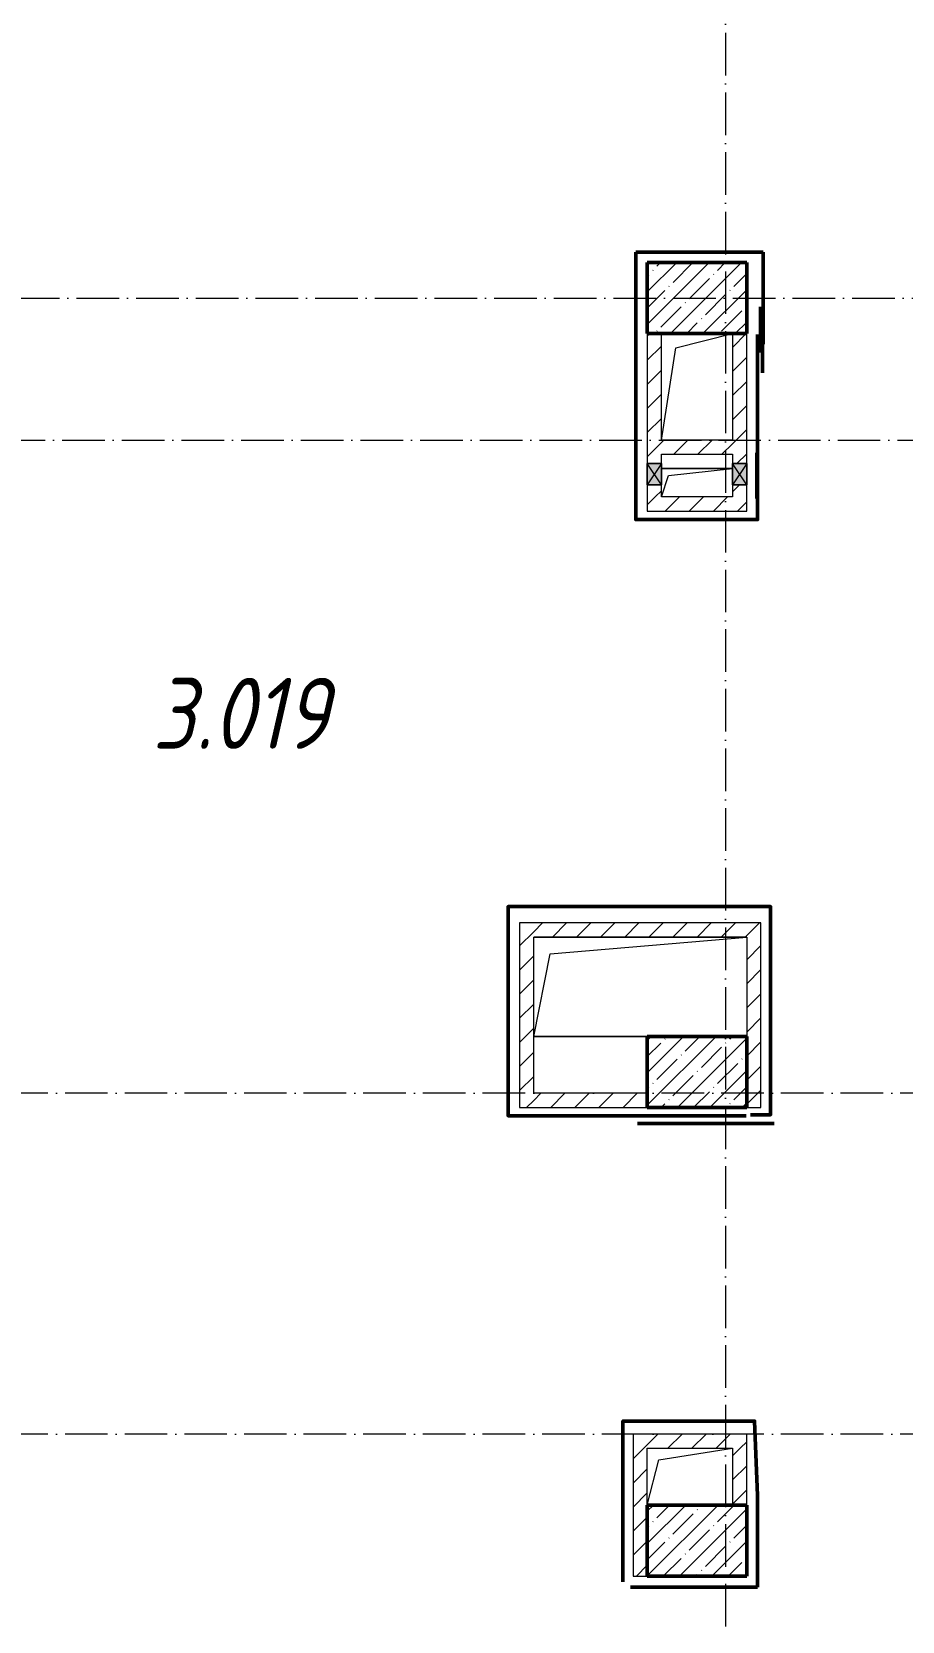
# Model space of a CAD drawing. Header units: millimetres. Extents: x -213536 to 1564669, y -45299 to 942238.
# Drawn here: x 633937 to 640066, y 352545 to 363738 of the extents above; entities that cross this region are included whole.
import ezdxf

# ---------------------------------------------------------------- set-up
doc = ezdxf.new("R2010")
doc.units = ezdxf.units.MM
doc.linetypes.add('50_200_ШТРИХ_1Т_ш5_п1_п1_', pattern=[700, 500, -100, 0, -100])
for name, color, linetype, lineweight in [('8.1)', 2, 'Continuous', 50), ('8.2)', 3, 'Continuous', 50), ('8.3)', 5, 'Continuous', 50), ('8.4)', 6, 'Continuous', 50), ('A-DETL-GENF-OTLN', 7, 'Continuous', 9), ('A-FLOR-____-OTLN', 7, 'Continuous', 9), ('A-GENM-____-OTLN', 7, 'Continuous', 9), ('A-GLAZ-____-OTLN', 7, 'Continuous', 9), ('A-WALL-____-PATT-1', 7, 'Continuous', 9), ('A-WALL-FNSH-MCUT-1', 7, 'Continuous', 9), ('S-COLS-____-MCUT', 7, 'Continuous', 50), ('S-COLS-____-OTLN', 7, 'Continuous', 9), ('S-GRID-____-OTLN-1', 7, '50_200_ШТРИХ_1Т_ш5_п1_п1_', 9), ('Марки помещений', 7, 'Continuous', 9)]:
    doc.layers.add(name, color=color, linetype=linetype, lineweight=lineweight)
doc.styles.add('ISOCPEUR_I_2', font='isocpeui.ttf', dxfattribs={"width": 0.85, "height": 2.3})
pattern_1 = [(45, (549721.47, 286281.11), (-84.85281, 84.85281), [])]

# ---------------------------------------------------------------- blocks, each defined once
blk = doc.blocks.new('BSC_Колонна _Прямоугольная - 500х700-V130-АР1_План отверстий 3 этажа в осях 1-64_Ю-ЯЯ')
at = {"layer": 'S-COLS-____-OTLN'}
h = blk.add_hatch(dxfattribs=at)
h.set_pattern_fill('FP_135', color=256, style=0, pattern_type=2)
h.set_pattern_definition([(315, (-66831.04, 88900), (114.04925, 114.04925), []), (315, (-66831.04, 88785.95), (114.04925, 114.04925), [201.613, -40.323, 3.353, -36.97])])
h.paths.add_polyline_path([(-250, -350), (250, -350), (250, 350), (-250, 350)], flags=0)
at = {"layer": 'S-COLS-____-MCUT'}
for p, q in [((250, 350), (-250, 350)), ((-250, 350), (-250, -350)), ((250, -350), (250, 350)), ((-250, -350), (250, -350))]:
    blk.add_line(p, q, dxfattribs=at)
blk = doc.blocks.new('BSC_Колонна _Прямоугольная - 500х700-V133-АР1_План отверстий 3 этажа в осях 1-64_Ю-ЯЯ')
at = {"layer": 'S-COLS-____-OTLN'}
h = blk.add_hatch(dxfattribs=at)
h.set_pattern_fill('FP_138', color=256, style=0, pattern_type=2)
h.set_pattern_definition([(315, (-70131.04, 88900), (114.04925, 114.04925), []), (315, (-70131.04, 88785.95), (114.04925, 114.04925), [201.613, -40.323, 3.353, -36.97])])
h.paths.add_polyline_path([(-250, -350), (250, -350), (250, 350), (-250, 350)], flags=0)
at = {"layer": 'S-COLS-____-MCUT'}
for p, q in [((250, 350), (-250, 350)), ((-250, 350), (-250, -350)), ((250, -350), (250, 350)), ((-250, -350), (250, -350))]:
    blk.add_line(p, q, dxfattribs=at)
blk = doc.blocks.new('BSC_Колонна _Прямоугольная - 500х700-V136-АР1_План отверстий 3 этажа в осях 1-64_Ю-ЯЯ')
at = {"layer": 'S-COLS-____-OTLN'}
h = blk.add_hatch(dxfattribs=at)
h.set_pattern_fill('FP_141', color=256, style=0, pattern_type=2)
h.set_pattern_definition([(315, (-75581.04, 88900), (114.04925, 114.04925), []), (315, (-75581.04, 88785.95), (114.04925, 114.04925), [201.613, -40.323, 3.353, -36.97])])
h.paths.add_polyline_path([(-250, -350), (250, -350), (250, 350), (-250, 350)], flags=0)
at = {"layer": 'S-COLS-____-MCUT'}
for p, q in [((250, 350), (-250, 350)), ((-250, 350), (-250, -350)), ((250, -350), (250, 350)), ((-250, -350), (250, -350))]:
    blk.add_line(p, q, dxfattribs=at)
blk = doc.blocks.new('AR_Отверстие прямоугольное _в плите_ - AR_Отверстие прямоугольное _в плите_-30552529-АР1_План отверстий 3 этажа в осях 1-64_Ю-ЯЯ')
at = {"layer": 'A-GENM-____-OTLN'}
for p, q in [((-150, 275), (250, 375)), ((-250, -375), (-150, 275))]:
    blk.add_line(p, q, dxfattribs=at)
blk = doc.blocks.new('AR_Отверстие прямоугольное _в плите_ - AR_Отверстие прямоугольное _в плите_-30552531-АР1_План отверстий 3 этажа в осях 1-64_Ю-ЯЯ')
at = {"layer": 'A-GENM-____-OTLN'}
for p, q in [((-300, -200), (-220, 120)), ((-220, 120), (300, 200))]:
    blk.add_line(p, q, dxfattribs=at)
blk = doc.blocks.new('AR_Отверстие прямоугольное _в плите_ - AR_Отверстие прямоугольное _в плите_-V192-АР1_План отверстий 3 этажа в осях 1-64_Ю-ЯЯ')
at = {"layer": 'A-GENM-____-OTLN'}
for p, q in [((250, 100), (-250, 100)), ((-250, -100), (-200, 50)), ((-200, 50), (250, 100))]:
    blk.add_line(p, q, dxfattribs=at)
blk = doc.blocks.new('AR_Отверстие прямоугольное _в плите_ - AR_Отверстие прямоугольное _в плите_-30552737-АР1_План отверстий 3 этажа в осях 1-64_Ю-ЯЯ')
at = {"layer": 'A-GENM-____-OTLN'}
for p, q in [((750, 350), (-750, 350)), ((-633, 233), (750, 350)), ((-750, -350), (-633, 233)), ((-750, -350), (50, -350))]:
    blk.add_line(p, q, dxfattribs=at)
blk = doc.blocks.new('AR_Отверстие прямоугольное _в стене__БезПР - AR_Отверстие прямоугольное _в стене__БезПР-36428168-АР1_План отверстий 3 этажа в осях 1-64_Ю-ЯЯ')
at = {"layer": 'A-GLAZ-____-OTLN'}
blk.add_hatch(color=256, dxfattribs=at).paths.add_polyline_path([(75, -50), (75, 50), (-75, 50), (-75, -50)], flags=0)
at = {"layer": 'A-DETL-GENF-OTLN'}
for p, q in [((-75, -50), (-75, 50)), ((-75, 50), (75, 50)), ((75, 50), (-75, -50)), ((-75, 50), (75, -50)), ((75, 50), (-75, 50)), ((-75, 50), (-75, -50)), ((75, 50), (75, -50)), ((75, -50), (75, 50)), ((75, -50), (-75, -50)), ((-75, -50), (75, -50))]:
    blk.add_line(p, q, dxfattribs=at)

msp = doc.modelspace()

# ---------------------------------------------------------------- hatches: boundary and pattern name
at = {"layer": 'A-WALL-____-PATT-1'}
h = msp.add_hatch(dxfattribs=at)
h.set_pattern_fill('FP_7', color=256, style=0, pattern_type=2)
h.set_pattern_definition(pattern_1)
h.paths.add_polyline_path([(638271.5, 360462.2), (638371.5, 360462.2), (638371.5, 360547.2), (638271.5, 360547.2)], flags=0)
h.paths.add_polyline_path([(638330.2, 360697.2), (638371.5, 360697.2), (638371.5, 361612.2), (638271.5, 361612.2), (638271.5, 360697.2)], flags=0)
h = msp.add_hatch(dxfattribs=at)
h.set_pattern_fill('FP_7', color=256, style=0, pattern_type=2)
h.set_pattern_definition(pattern_1)
h.paths.add_polyline_path([(638871.5, 360462.2), (638971.5, 360462.2), (638971.5, 360547.2), (638871.5, 360547.2)], flags=0)
h.paths.add_polyline_path([(638871.5, 360697.2), (638971.5, 360697.2), (638971.5, 361612.2), (638871.5, 361612.2), (638871.5, 360762.2)], flags=0)
h = msp.add_hatch(dxfattribs=at)
h.set_pattern_fill('FP_7', color=256, style=0, pattern_type=2)
h.set_pattern_definition(pattern_1)
h.paths.add_polyline_path([(638871.5, 360762.2), (638871.5, 360862.2), (638371.5, 360862.2), (638371.5, 360762.2)], flags=0)
h = msp.add_hatch(dxfattribs=at)
h.set_pattern_fill('FP_7', color=256, style=0, pattern_type=2)
h.set_pattern_definition(pattern_1)
h.paths.add_polyline_path([(638971.5, 360362.2), (638971.5, 360462.2), (638271.5, 360462.2), (638271.5, 360362.2)], flags=0)
h = msp.add_hatch(dxfattribs=at)
h.set_pattern_fill('FP_7', color=256, style=0, pattern_type=2)
h.set_pattern_definition(pattern_1)
h.paths.add_polyline_path([(637371.5, 356162.2), (637471.5, 356162.2), (637471.5, 357462.2), (637371.5, 357462.2)], flags=0)
h = msp.add_hatch(dxfattribs=at)
h.set_pattern_fill('FP_7', color=256, style=0, pattern_type=2)
h.set_pattern_definition(pattern_1)
h.paths.add_polyline_path([(638971.5, 357362.2), (639071.5, 357362.2), (639071.5, 357462.2), (637471.5, 357462.2), (637471.5, 357362.2), (638080.7, 357362.2)], flags=0)
h = msp.add_hatch(dxfattribs=at)
h.set_pattern_fill('FP_7', color=256, style=0, pattern_type=2)
h.set_pattern_definition(pattern_1)
h.paths.add_polyline_path([(639071.5, 356162.2), (639071.5, 357362.2), (638971.5, 357362.2), (638971.5, 356162.2)], flags=0)
h = msp.add_hatch(dxfattribs=at)
h.set_pattern_fill('FP_7', color=256, style=0, pattern_type=2)
h.set_pattern_definition(pattern_1)
h.paths.add_polyline_path([(638271.5, 356162.2), (638271.5, 356262.2), (637471.5, 356262.2), (637471.5, 356162.2), (638080.7, 356162.2)], flags=0)
h = msp.add_hatch(dxfattribs=at)
h.set_pattern_fill('FP_7', color=256, style=0, pattern_type=2)
h.set_pattern_definition(pattern_1)
h.paths.add_polyline_path([(638871.5, 353762.2), (638971.5, 353762.2), (638971.5, 353862.2), (638171.5, 353862.2), (638171.5, 353762.2), (638271.5, 353762.2)], flags=0)
h = msp.add_hatch(dxfattribs=at)
h.set_pattern_fill('FP_7', color=256, style=0, pattern_type=2)
h.set_pattern_definition(pattern_1)
h.paths.add_polyline_path([(638271.5, 352862.2), (638271.5, 353762.2), (638171.5, 353762.2), (638171.5, 352862.2)], flags=0)
h = msp.add_hatch(dxfattribs=at)
h.set_pattern_fill('FP_7', color=256, style=0, pattern_type=2)
h.set_pattern_definition(pattern_1)
h.paths.add_polyline_path([(638971.5, 353362.2), (638971.5, 353762.2), (638871.5, 353762.2), (638871.5, 353362.2)], flags=0)

# ---------------------------------------------------------------- linework, layer by layer
at = {"layer": '8.1)', "lineweight": 50}
for points in [[(638189.9, 361521.5), (638189.9, 361842.6)], [(639068.8, 361479.1), (639068.8, 361800.2)], [(638189.7, 360495.8), (638189.7, 360816.8)], [(639042, 360450.6), (639042, 360771.7)], [(638202.5, 356050.4), (639164.2, 356050.4)]]:
    msp.add_lwpolyline(points, dxfattribs=at)
at = {"layer": '8.2)', "lineweight": 50}
for p, q in [((639086.2, 362184.8), (638190.3, 362184.8)), ((638190.3, 362184.8), (638190.3, 361538.7)), ((639086.2, 361538.7), (639086.2, 362184.8)), ((639047.7, 352784.3), (639047.7, 353430.4)), ((638151.9, 352784.3), (639047.7, 352784.3))]:
    msp.add_line(p, q, dxfattribs=at)
for points in [[(639082.1, 361335.8), (639082.1, 361773.6)], [(638240.3, 356104.2), (638967.6, 356104.2)]]:
    msp.add_lwpolyline(points, dxfattribs=at)
at = {"layer": '8.3)', "lineweight": 50}
for points in [[(638190.3, 361605.3), (638190.3, 360303), (639048, 360303), (639048, 361605.1)], [(638267.1, 356104.2), (637291.4, 356104.2), (637291.4, 357577.8), (639139.7, 357577.8), (639139.7, 356110.9), (638998.1, 356110.9)], [(638099.9, 352822.3), (638099.9, 353953.7), (639026.8, 353953.7), (639047.7, 353430.4)]]:
    msp.add_lwpolyline(points, dxfattribs=at)
at = {"layer": '8.4)', "lineweight": 50}
for p, q in [((639086.2, 362184.8), (638190.3, 362184.8)), ((638190.3, 362184.8), (638190.3, 361538.7)), ((639086.2, 361538.7), (639086.2, 362184.8)), ((639047.7, 352784.3), (639047.7, 353430.4)), ((638151.9, 352784.3), (639047.7, 352784.3))]:
    msp.add_line(p, q, dxfattribs=at)
for points in [[(639082.1, 361335.8), (639082.1, 361773.6)], [(638190.3, 361605.3), (638190.3, 360303), (639048, 360303), (639048, 361605.1)], [(638267.1, 356104.2), (637291.4, 356104.2), (637291.4, 357577.8), (639139.7, 357577.8), (639139.7, 356110.9), (638998.1, 356110.9)], [(638240.3, 356104.2), (638967.6, 356104.2)], [(638099.9, 352822.3), (638099.9, 353953.7), (639026.8, 353953.7), (639047.7, 353430.4)]]:
    msp.add_lwpolyline(points, dxfattribs=at)
at = {"layer": 'A-FLOR-____-OTLN'}
for p, q in [((638371.5, 360662.2), (638871.5, 360662.2)), ((637471.5, 357361.8), (638971.5, 357361.8)), ((638271.5, 356661.8), (637471.5, 356661.8))]:
    msp.add_line(p, q, dxfattribs=at)
at = {"layer": 'A-WALL-FNSH-MCUT-1'}
for p, q in [((638271.5, 361612.2), (638271.5, 360697.2)), ((638371.5, 360862.2), (638371.5, 361612.2)), ((638871.5, 361612.2), (638871.5, 360862.2)), ((638971.5, 360697.2), (638971.5, 361612.2)), ((638871.5, 360862.2), (638371.5, 360862.2)), ((638371.5, 360697.2), (638371.5, 360762.2)), ((638371.5, 360762.2), (638871.5, 360762.2)), ((638871.5, 360762.2), (638871.5, 360697.2)), ((638271.5, 360547.2), (638271.5, 360362.2)), ((638371.5, 360462.2), (638371.5, 360547.2)), ((638871.5, 360547.2), (638871.5, 360462.2)), ((638971.5, 360362.2), (638971.5, 360547.2)), ((638871.5, 360462.2), (638371.5, 360462.2)), ((638271.5, 360362.2), (638971.5, 360362.2)), ((637371.5, 357462.2), (637371.5, 356162.2)), ((639071.5, 357462.2), (637371.5, 357462.2)), ((639071.5, 356162.2), (639071.5, 357462.2)), ((637471.5, 356262.2), (637471.5, 357362.2)), ((637471.5, 357362.2), (638971.5, 357362.2)), ((638971.5, 357362.2), (638971.5, 356662.2)), ((638271.5, 356262.2), (637471.5, 356262.2)), ((637371.5, 356162.2), (638271.5, 356162.2)), ((638971.5, 356162.2), (639071.5, 356162.2)), ((638971.5, 353862.2), (638171.5, 353862.2)), ((638171.5, 353862.2), (638171.5, 352862.2)), ((638971.5, 353362.2), (638971.5, 353862.2)), ((638271.5, 353762.2), (638871.5, 353762.2)), ((638271.5, 353362.2), (638271.5, 353762.2)), ((638871.5, 353762.2), (638871.5, 353362.2)), ((638171.5, 352862.2), (638271.5, 352862.2))]:
    msp.add_line(p, q, dxfattribs=at)
at = {"layer": 'S-GRID-____-OTLN-1', "color": 251, "ltscale": 0.6, "true_color": 0x636466}
for p, q in [((638821.5, 377174), (638821.5, 326262.2)), ((598963.5, 361862.2), (653795.9, 361862.2)), ((584158.9, 360862.2), (653795.9, 360862.2)), ((653795.9, 356262.2), (598963.5, 356262.2)), ((653795.9, 353862.2), (545052.7, 353862.2))]:
    msp.add_line(p, q, dxfattribs=at)

# ---------------------------------------------------------------- block references
at = {"layer": 'A-GENM-____-OTLN'}
for name, p in [('AR_Отверстие прямоугольное _в плите_ - AR_Отверстие прямоугольное _в плите_-30552529-АР1_План отверстий 3 этажа в осях 1-64_Ю-ЯЯ', (638621.5, 361237.2)), ('AR_Отверстие прямоугольное _в плите_ - AR_Отверстие прямоугольное _в плите_-V192-АР1_План отверстий 3 этажа в осях 1-64_Ю-ЯЯ', (638621.5, 360562.2)), ('AR_Отверстие прямоугольное _в плите_ - AR_Отверстие прямоугольное _в плите_-30552737-АР1_План отверстий 3 этажа в осях 1-64_Ю-ЯЯ', (638221.5, 357011.8)), ('AR_Отверстие прямоугольное _в плите_ - AR_Отверстие прямоугольное _в плите_-30552531-АР1_План отверстий 3 этажа в осях 1-64_Ю-ЯЯ', (638571.5, 353562.2))]:
    msp.add_blockref(name, p, dxfattribs=at)
at = {"layer": 'A-GLAZ-____-OTLN', "rotation": 270}
for p in [(638321.5, 360622.2), (638921.5, 360622.2)]:
    msp.add_blockref('AR_Отверстие прямоугольное _в стене__БезПР - AR_Отверстие прямоугольное _в стене__БезПР-36428168-АР1_План отверстий 3 этажа в осях 1-64_Ю-ЯЯ', p, dxfattribs=at)
at = {"layer": 'S-COLS-____-OTLN', "rotation": 89.9999999999999}
for name, p in [('BSC_Колонна _Прямоугольная - 500х700-V136-АР1_План отверстий 3 этажа в осях 1-64_Ю-ЯЯ', (638621.5, 361862.2)), ('BSC_Колонна _Прямоугольная - 500х700-V133-АР1_План отверстий 3 этажа в осях 1-64_Ю-ЯЯ', (638621.5, 356412.2)), ('BSC_Колонна _Прямоугольная - 500х700-V130-АР1_План отверстий 3 этажа в осях 1-64_Ю-ЯЯ', (638621.5, 353112.2))]:
    msp.add_blockref(name, p, dxfattribs=at)

# ---------------------------------------------------------------- texts
at = {"layer": 'Марки помещений', "insert": (634786.7, 359188.2), "char_height": 500, "width": 737.552, "attachment_point": 1, "style": 'ISOCPEUR_I_2'}
msp.add_mtext('3.019', dxfattribs=at)

doc.saveas('drawing.dxf')
